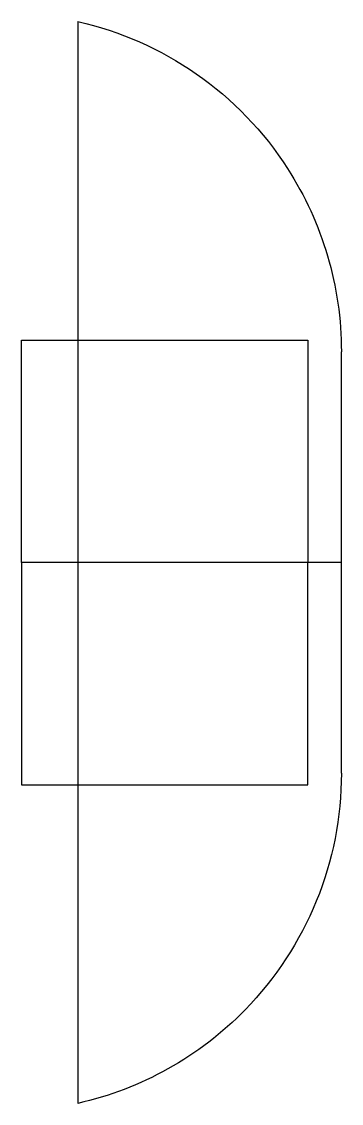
# Model space of a CAD drawing. Header units: millimetres. Extents: x 17.5 to 27, y 2.2 to 34.3.
import ezdxf

# ---------------------------------------------------------------- set-up
doc = ezdxf.new("R2010")
doc.units = ezdxf.units.MM
doc.layers.get('0').update_dxf_attribs({"linetype": 'CONTINUOUS'})

msp = doc.modelspace()

# ---------------------------------------------------------------- linework, layer by layer
for p, q in [((19.17, 34.317), (19.17, 2.183)), ((17.5, 18.25), (17.5, 24.85)), ((17.5, 24.85), (26, 24.85)), ((26, 24.85), (26, 18.25)), ((27, 11.989), (27, 24.511)), ((26, 18.25), (17.5, 18.25)), ((26, 18.25), (17.5, 18.25)), ((17.5, 18.25), (17.5, 11.65)), ((27, 18.25), (26, 18.25)), ((26, 11.65), (26, 18.25)), ((17.5, 11.65), (26, 11.65))]:
    msp.add_line(p, q)
for points, knots in [([(19.17, 34.317), (20.431, 34.034), (21.625, 33.508), (23.768, 32.017), (24.691, 31.058), (25.919, 29.147), (26.318, 28.275), (26.861, 26.435), (27, 25.476), (27, 24.511)], [0, 0, 0, 0, 0.387804, 0.387804, 0.783103, 0.783103, 1.069287, 1.069287, 1.358523, 1.358523, 1.358523, 1.358523]), ([(27, 11.989), (27, 10.687), (26.747, 9.398), (25.766, 6.99), (25.048, 5.893), (23.465, 4.27), (22.693, 3.678), (21.009, 2.738), (20.107, 2.393), (19.17, 2.183)], [0, 0, 0, 0, 0.390366, 0.390366, 0.780128, 0.780128, 1.070434, 1.070434, 1.358668, 1.358668, 1.358668, 1.358668])]:
    msp.add_open_spline(points, degree=3, knots=knots)

doc.saveas('drawing.dxf')
